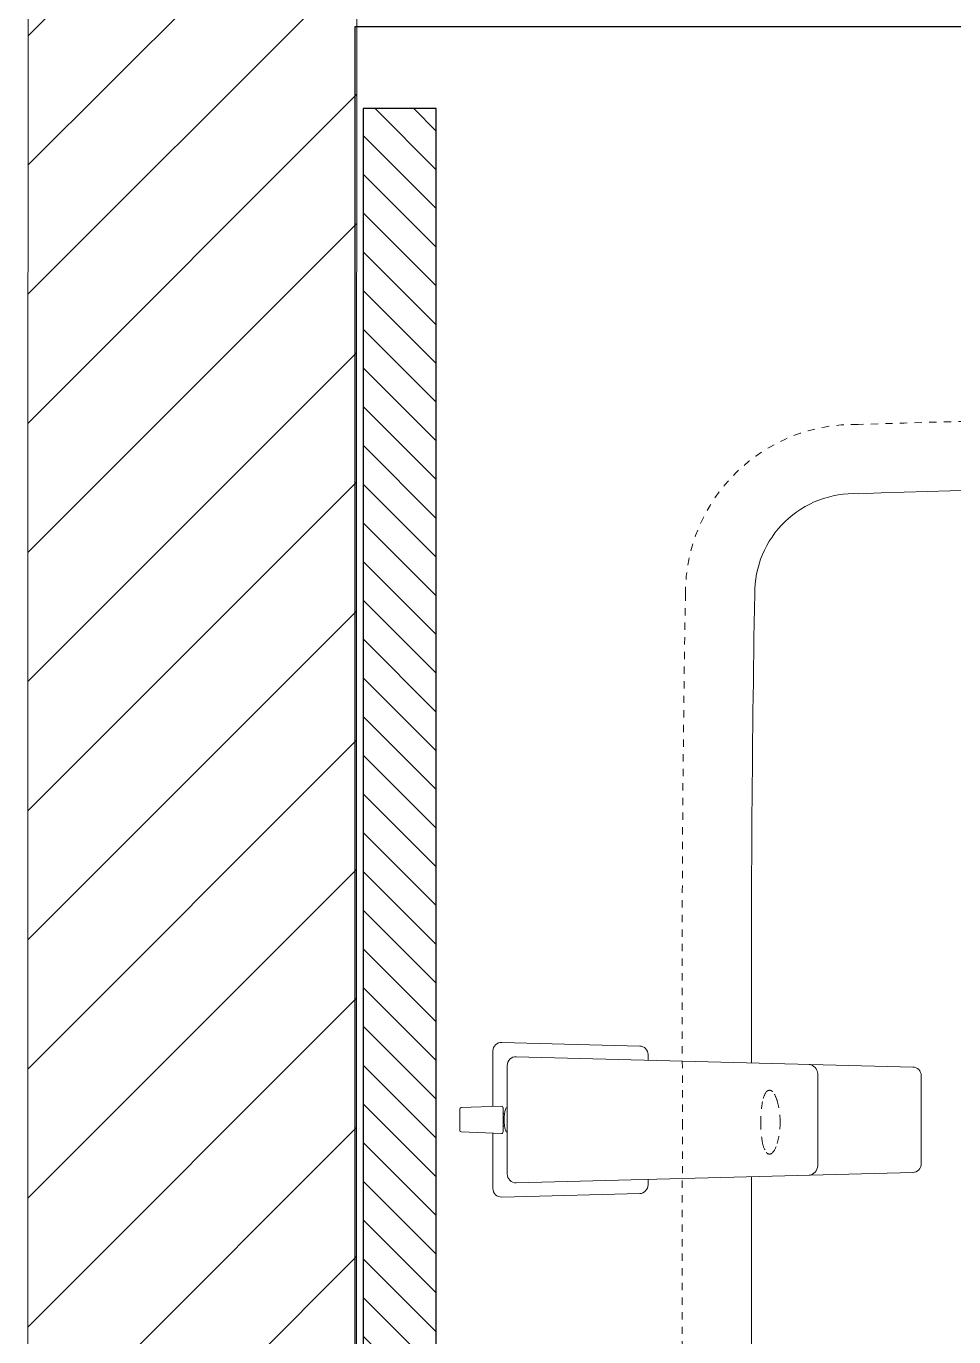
# Model space of a CAD drawing. Header units: inches. Extents: x 0 to 2865, y 0 to 4378.
# Drawn here: x 1204.07 to 1216.78, y 997.2 to 1015.14 of the extents above; entities that cross this region are included whole.
import ezdxf

# ---------------------------------------------------------------- set-up
doc = ezdxf.new("R2010")
doc.units = ezdxf.units.IN
doc.linetypes.add('DASHED', pattern=[0.75, 0.5, -0.25])
doc.layers.add('A-WALL', color=113, linetype='Continuous', lineweight=9)
doc.layers.add('l-FIXTURE', color=7, linetype='Continuous', lineweight=5)
doc.layers.add('I-FURN', color=8, linetype='Continuous')
doc.styles.get("Standard").update_dxf_attribs({"font": 'arial.ttf'})

# ---------------------------------------------------------------- blocks, each defined once
blk = doc.blocks.new('WB')
at = {"color": 0, "lineweight": 5}
for p, q in [((15.468, 0.976), (17.357, 1.025)), ((17.478, 0.907), (17.478, 0.148)), ((17.16, 0.829), (11.727, 0.687)), ((15.353, 0.782), (15.353, 0.858)), ((11.612, 0.569), (11.612, -0.638)), ((13.03, -0.665), (13.03, 0.597)), ((17.282, 0.707), (17.282, -0.776)), ((17.34, -0.201), (17.34, 0.133)), ((17.361, 0.153), (17.912, 0.132)), ((17.931, -0.181), (17.931, 0.112)), ((17.912, -0.2), (17.361, -0.221)), ((17.478, -0.217), (17.478, -0.976)), ((11.727, -0.756), (17.16, -0.897)), ((15.353, -0.926), (15.353, -0.85)), ((17.357, -1.094), (15.468, -1.044))]:
    blk.add_line(p, q, dxfattribs=at)
at = {"color": 0, "linetype": 'DASHED', "lineweight": 5, "ltscale": 0.1}
blk.add_lwpolyline([(14.841, -7.241, 0.005975), (14.88, -0.001, 0.005975), (14.841, 7.241, 0.421899), (12.474, 9.555, 0.016836), (2.405, 9.555, 0.421667), (0.039, 7.241, 0.005823), (0, 0, 0.005823), (0.039, -7.241, 0.421667), (2.405, -9.555, 0.016836), (12.474, -9.555, 0.421899)], format="xyb", close=True, dxfattribs=at)
at = {"color": 0, "lineweight": 5}
blk.add_lwpolyline([(13.936, 0.745, 0.005371), (13.893, 7.235, 0.428792), (12.473, 8.607, 0.01694), (2.406, 8.607, 0.428462), (0.987, 7.235, 0.005836), (0.947, 0, 0.005836), (0.987, -7.235, 0.428462), (2.406, -8.607, 0.01694), (12.473, -8.607, 0.428792), (13.893, -7.235, 0.005316), (13.936, -0.813, 0.005316)], format="xyb", dxfattribs=at)
for centre, radius, start, end in [((15.474, 0.856), 0.121, 92.9366, 179.4019), ((17.36, 0.907), 0.118, 359.997, 91.503), ((13.166, 0.59), 0.136, 98.7071, 177.0098), ((17.163, 0.71), 0.119, 358.65, 91.3974), ((11.73, 0.569), 0.118, 91.4917, 180), ((17.28, 0.112), 0.0236, 17.0763, 85.9822), ((16.806, -0.034), 0.52, 342.9237, 17.0763), ((17.32, 0.064), 0.0202, 267.9713, 359.383), ((17.36, 0.133), 0.0199, 88.607, 178.8453), ((17.911, 0.112), 0.0197, 0, 87.85), ((17.321, -0.133), 0.0197, 359.9987, 93.733), ((17.28, -0.18), 0.0236, 274.0178, 342.9237), ((17.361, -0.201), 0.0202, 181.538, 270.6087), ((17.911, -0.181), 0.0197, 272.15, 360), ((11.73, -0.638), 0.118, 180, 268.5083), ((13.166, -0.658), 0.136, 182.9903, 261.2928), ((17.163, -0.779), 0.119, 268.6045, 1.3481), ((15.471, -0.926), 0.118, 179.9978, 268.5022), ((17.36, -0.976), 0.118, 268.497, 0.0025)]:
    blk.add_arc(centre, radius, start, end, dxfattribs=at)
at = {"color": 0, "linetype": 'DASHED', "lineweight": 5, "ltscale": 0.1}
for centre, radius, start, end in [((13.935, 0.191), 0.365, 141.8789, 164.2221), ((13.69, 0.383), 0.0529, 34.0309, 141.8789), ((13.468, 0.233), 0.321, 8.689, 34.0309), ((14.588, 0.006), 1.043, 164.2221, 180.4063), ((12.412, 0.013), 1.399, 359.3825, 11.0778), ((14.588, -0.008), 1.043, 179.5937, 195.7779), ((12.412, -0.015), 1.399, 348.9222, 0.6175), ((13.935, -0.193), 0.365, 195.7779, 218.1211), ((13.468, -0.235), 0.321, 325.9691, 351.311), ((13.69, -0.385), 0.0529, 218.1211, 325.9691)]:
    blk.add_arc(centre, radius, start, end, dxfattribs=at)
for tag, p in [('MODELNUMBER', (7.428, 0.003)), ('TRADENAME', (7.429, 0.003)), ('PRODUCT', (7.431, 0.003)), ('MATERIAL', (7.433, 0.003))]:
    blk.add_attdef(tag, p, '', height=0.001, rotation=270, dxfattribs=at)

msp = doc.modelspace()

# ---------------------------------------------------------------- hatches: boundary and pattern name
at = {"layer": 'A-WALL', "lineweight": 5, "transparency": 33554636}
h = msp.add_hatch(dxfattribs=at)
h.set_pattern_fill('ANSI31', color=8, scale=10, angle=180)
h.set_pattern_definition([(225, (-17809.9544, -3317.7396), (0.88388348, -0.88388348), [])])
h.paths.add_polyline_path([(1204.074, 925.134), (1208.574, 925.134), (1208.6, 1019.65), (1204.1, 1019.65)])
at = {"layer": 'I-FURN', "lineweight": 5, "ltscale": 100, "transparency": 33554636}
h = msp.add_hatch(dxfattribs=at)
h.set_pattern_fill('ANSI31', color=8, scale=3, angle=630)
h.set_pattern_definition([(315, (18592.9846, -3639.0148), (0.265165043, 0.265165043), [])])
h.paths.add_polyline_path([(1208.69, 1014.015), (1209.69, 1014.015), (1209.69, 986.015), (1208.69, 986.015)])

# ---------------------------------------------------------------- linework, layer by layer
at = {"layer": 'A-WALL', "color": 8, "lineweight": 5, "transparency": 33554636}
msp.add_lwpolyline([(1204.074, 925.134), (1208.574, 925.134), (1208.6, 1019.65), (1204.1, 1019.65)], close=True, dxfattribs=at)
at = {"layer": 'I-FURN', "color": 8, "transparency": 33554636}
msp.add_lwpolyline([(1208.574, 1015.134), (1208.574, 985.134), (1229.227, 985.134, 0.414214), (1230.591, 986.498), (1230.591, 1015.134)], format="xyb", close=True, dxfattribs=at)
msp.add_lwpolyline([(1209.69, 1014.015), (1208.69, 1014.015), (1208.69, 986.015), (1209.69, 986.015)], close=True, dxfattribs=at)

# ---------------------------------------------------------------- block references
at = {"layer": 'l-FIXTURE', "color": 8, "lineweight": 5, "transparency": 33554636, "rotation": 180}
msp.add_blockref('WB', (1227.944, 1000.134), dxfattribs=at)

doc.saveas('drawing.dxf')
